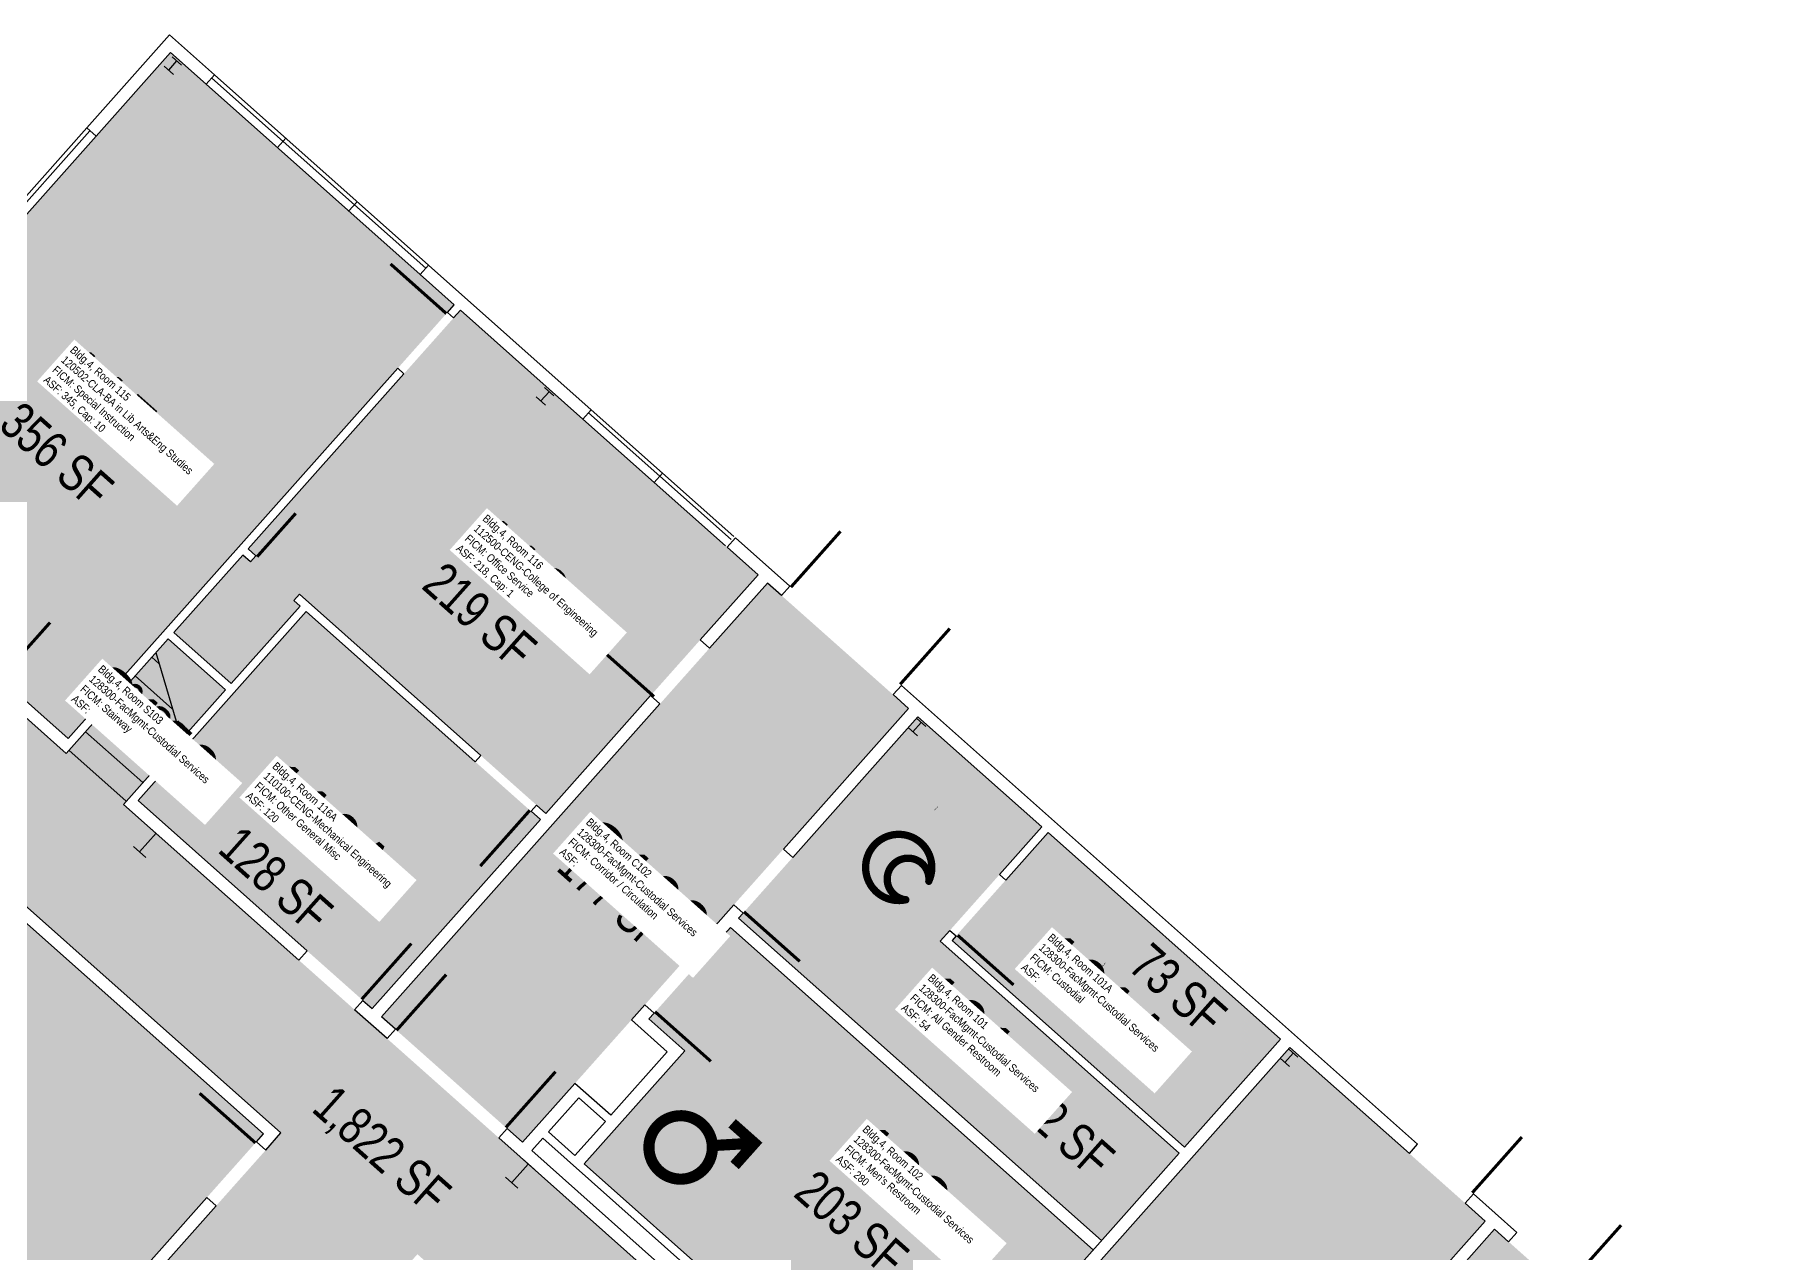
# Model space of a CAD drawing. Header units: inches. Extents: x 69198468 to 69200345, y 27694976 to 27696818.
# Drawn here: x 69199187 to 69200030, y 27696231 to 27696818 of the extents above; entities that cross this region are included whole.
import ezdxf
from ezdxf.enums import TextEntityAlignment as Align

# ---------------------------------------------------------------- set-up
doc = ezdxf.new("R2010")
doc.units = ezdxf.units.IN
doc.header["$LTSCALE"] = 10
doc.header["$MEASUREMENT"] = 0
doc.layers.get('0').update_dxf_attribs({"linetype": 'CONTINUOUS'})
for name, color, linetype in [('A-COLS', 5, 'CONTINUOUS'), ('A-DOOR', 2, 'CONTINUOUS'), ('A-FLOR', 3, 'CONTINUOUS'), ('A-GLAZ', 1, 'CONTINUOUS'), ('A-IDEN-ICON', 4, 'CONTINUOUS'), ('A-IDEN-RNUM', 7, 'CONTINUOUS'), ('A-IDEN-SNUM', 4, 'CONTINUOUS'), ('A-IDEN-VNUM', 4, 'CONTINUOUS'), ('A-WALL', 5, 'CONTINUOUS'), ('AREA-TEXT', 3, 'CONTINUOUS'), ('Rooms-Category-Color', 7, 'CONTINUOUS'), ('Rooms-College-Color', 7, 'CONTINUOUS'), ('Rooms-Department-Color', 7, 'CONTINUOUS'), ('Rooms-Division-Color', 7, 'CONTINUOUS'), ('Rooms-Information', 7, 'CONTINUOUS')]:
    doc.layers.add(name, color=color, linetype=linetype)
doc.styles.add('CP_AREA', font='arial.ttf', dxfattribs={"height": 15})
doc.styles.add('CP_ROOMSNUMBER', font='arial.ttf', dxfattribs={"height": 1})
doc.styles.add('CP_ROOMVNUMBER', font='arial.ttf', dxfattribs={"width": 0.85, "height": 0.075})

# ---------------------------------------------------------------- blocks, each defined once
blk = doc.blocks.new('COLUMN')
for p, q in [((-0.5, -0.5), (-0.5, 0.5)), ((-0.5, 0), (0.5, 0)), ((0.5, 0.5), (0.5, -0.5))]:
    blk.add_line(p, q)
blk = doc.blocks.new('CPMEN')
at = {"const_width": 0.015}
for points in [[(0.055, 0.01), (0.055, 0.05), (0.015, 0.05)], [(0.0151, 0.0101), (0.055, 0.05)]]:
    blk.add_lwpolyline(points, dxfattribs=at)
blk.add_lwpolyline([(-0.0575, -0.02, 1), (0.0275, -0.02, 1)], format="xyb", close=True, dxfattribs=at)
blk = doc.blocks.new('CPBATH')
at = {"color": 0, "linetype": 'ByBlock', "const_width": 0.0127}
for points in [[(0.0571, 0.0168, 0.861492), (-0.0551, 0, 1)], [(0.0571, 0.0168, 0.729002), (-0.0084, -0.0042, 1)], [(-0.0551, 0, 0.726902), (0.0487, -0.0337, 1)], [(-0.0084, -0.0042, 0.609468), (0.0487, -0.0337, 1)]]:
    blk.add_lwpolyline(points, format="xyb", dxfattribs=at)
at = {"color": 0, "linetype": 'ByBlock', "const_width": 0.00637}
for points in [[(0.0544, 0.0152, 1), (0.0599, 0.0184, 1)], [(0.0459, -0.0353, 1), (0.0515, -0.0321, 1)]]:
    blk.add_lwpolyline(points, format="xyb", close=True, dxfattribs=at)

msp = doc.modelspace()

# ---------------------------------------------------------------- hatches: boundary and pattern name
at = {"layer": 'Rooms-Category-Color', "true_color": 0xe3f498}
for points in [[(69199066.75, 27696600.44), (69199203.5, 27696478.83), (69199389.57, 27696688.06), (69199252.82, 27696809.67)], [(69198880.26, 27696362.14), (69198993.89, 27696489.92), (69199095.52, 27696399.55), (69199129.41, 27696437.66), (69199297.55, 27696288.14), (69199184.58, 27696161.1), (69199145.72, 27696195.66), (69199111.16, 27696156.8)], [(69199606.27, 27696120.65), (69199792.34, 27696329.88), (69199886.5, 27696246.15), (69199729, 27696069.05), (69199745.44, 27696054.43), (69199716.87, 27696022.3)]]:
    msp.add_hatch(color=61, dxfattribs=at).paths.add_polyline_path(points)
at = {"layer": 'Rooms-Category-Color', "true_color": 0xfa9ba3}
msp.add_hatch(color=241, dxfattribs=at).paths.add_polyline_path([(69199281.98, 27696505.39), (69199254.33, 27696529.98), (69199287.56, 27696567.34), (69199291.3, 27696564.02), (69199293.95, 27696567.01), (69199290.22, 27696570.33), (69199365.31, 27696654.77), (69199389.23, 27696681.67), (69199392.55, 27696685.41), (69199451.59, 27696632.91), (69199521.08, 27696571.11), (69199536.03, 27696557.82), (69199508.12, 27696526.43), (69199484.2, 27696499.53), (69199433.69, 27696442.74), (69199402.31, 27696470.65), (69199314.88, 27696548.4), (69199312.22, 27696545.41), (69199313.71, 27696544.08), (69199315.21, 27696542.75)])
at = {"layer": 'Rooms-Category-Color', "true_color": 0xadadad}
for points in [[(69198983.68, 27696507.03), (69199095.02, 27696408.02), (69199128.92, 27696446.13), (69199306.02, 27696288.63), (69199030.9, 27695979.27), (69199090.68, 27695926.11), (69199096.66, 27695920.79), (69199371.78, 27696230.16), (69199867.96, 27695788.91), (69199832.07, 27695748.56), (69199877.66, 27695708.02), (69199798.58, 27695619.1), (69199670.8, 27695732.73), (69199629.6, 27695686.4), (69199590.74, 27695720.96), (69199467.8, 27695582.71), (69199086.7, 27695921.62), (69199011.97, 27695988.07), (69198956.15, 27695925.3), (69199019.67, 27695868.82), (69199031.63, 27695882.27), (69199471.77, 27695490.86), (69199594.7, 27695629.11), (69199893.61, 27695363.29), (69199829.15, 27695290.81), (69199836.62, 27695284.17), (69199910.38, 27695367.11), (69200030, 27695501.62), (69199991.14, 27695536.17), (69199947.28, 27695486.85), (69199854.62, 27695569.26), (69200014.77, 27695749.35), (69199062.76, 27696595.96)], [(69199354.44, 27696344.6), (69199422.45, 27696284.12), (69199608.51, 27696493.36), (69199540.51, 27696553.83)], [(69199202.5, 27696471.69), (69199251.67, 27696526.99), (69199279.32, 27696502.4), (69199230.15, 27696447.1)], [(69199526.61, 27696392.23), (69199613, 27696489.37), (69199672.78, 27696436.21), (69199623.82, 27696381.15), (69199738.9, 27696278.81), (69199701.47, 27696236.73)], [(69199629.46, 27696381.48), (69199675.77, 27696433.55), (69199787.86, 27696333.87), (69199741.55, 27696281.8)], [(69199452.21, 27696273.71), (69199609.76, 27696133.6), (69199697.48, 27696232.24), (69199522.62, 27696387.74), (69199483.38, 27696343.62), (69199500.69, 27696328.22)]]:
    msp.add_hatch(color=253, dxfattribs=at).paths.add_polyline_path(points)
at = {"layer": 'Rooms-Category-Color', "true_color": 0xfbafa2}
msp.add_hatch(color=21, dxfattribs=at).paths.add_polyline_path([(69199237.12, 27696448.93), (69199349.96, 27696348.58), (69199431.03, 27696439.75), (69199318.2, 27696540.09)])
at = {"layer": 'Rooms-Category-Color', "true_color": 0xe3c5e1}
msp.add_hatch(color=254, dxfattribs=at).paths.add_polyline_path([(69199823.2, 27696165.95), (69199911.37, 27696087.53), (69199979.16, 27696163.75), (69199890.98, 27696242.17)])
at = {"layer": 'Rooms-College-Color', "true_color": 0xadadad}
for points in [[(69199066.75, 27696600.44), (69199203.5, 27696478.83), (69199389.57, 27696688.06), (69199252.82, 27696809.67)], [(69199281.98, 27696505.39), (69199254.33, 27696529.98), (69199287.56, 27696567.34), (69199291.3, 27696564.02), (69199293.95, 27696567.01), (69199290.22, 27696570.33), (69199365.31, 27696654.77), (69199389.23, 27696681.67), (69199392.55, 27696685.41), (69199451.59, 27696632.91), (69199521.08, 27696571.11), (69199536.03, 27696557.82), (69199508.12, 27696526.43), (69199484.2, 27696499.53), (69199433.69, 27696442.74), (69199402.31, 27696470.65), (69199314.88, 27696548.4), (69199312.22, 27696545.41), (69199313.71, 27696544.08), (69199315.21, 27696542.75)], [(69198983.68, 27696507.03), (69199095.02, 27696408.02), (69199128.92, 27696446.13), (69199306.02, 27696288.63), (69199030.9, 27695979.27), (69199090.68, 27695926.11), (69199096.66, 27695920.79), (69199371.78, 27696230.16), (69199867.96, 27695788.91), (69199832.07, 27695748.56), (69199877.66, 27695708.02), (69199798.58, 27695619.1), (69199670.8, 27695732.73), (69199629.6, 27695686.4), (69199590.74, 27695720.96), (69199467.8, 27695582.71), (69199086.7, 27695921.62), (69199011.97, 27695988.07), (69198956.15, 27695925.3), (69199019.67, 27695868.82), (69199031.63, 27695882.27), (69199471.77, 27695490.86), (69199594.7, 27695629.11), (69199893.61, 27695363.29), (69199829.15, 27695290.81), (69199836.62, 27695284.17), (69199910.38, 27695367.11), (69200030, 27695501.62), (69199991.14, 27695536.17), (69199947.28, 27695486.85), (69199854.62, 27695569.26), (69200014.77, 27695749.35), (69199062.76, 27696595.96)], [(69199354.44, 27696344.6), (69199422.45, 27696284.12), (69199608.51, 27696493.36), (69199540.51, 27696553.83)], [(69199237.12, 27696448.93), (69199349.96, 27696348.58), (69199431.03, 27696439.75), (69199318.2, 27696540.09)], [(69199202.5, 27696471.69), (69199251.67, 27696526.99), (69199279.32, 27696502.4), (69199230.15, 27696447.1)], [(69198880.26, 27696362.14), (69198993.89, 27696489.92), (69199095.52, 27696399.55), (69199129.41, 27696437.66), (69199297.55, 27696288.14), (69199184.58, 27696161.1), (69199145.72, 27696195.66), (69199111.16, 27696156.8)], [(69199526.61, 27696392.23), (69199613, 27696489.37), (69199672.78, 27696436.21), (69199623.82, 27696381.15), (69199738.9, 27696278.81), (69199701.47, 27696236.73)], [(69199629.46, 27696381.48), (69199675.77, 27696433.55), (69199787.86, 27696333.87), (69199741.55, 27696281.8)], [(69199452.21, 27696273.71), (69199609.76, 27696133.6), (69199697.48, 27696232.24), (69199522.62, 27696387.74), (69199483.38, 27696343.62), (69199500.69, 27696328.22)], [(69199606.27, 27696120.65), (69199792.34, 27696329.88), (69199886.5, 27696246.15), (69199729, 27696069.05), (69199745.44, 27696054.43), (69199716.87, 27696022.3)], [(69199823.2, 27696165.95), (69199911.37, 27696087.53), (69199979.16, 27696163.75), (69199890.98, 27696242.17)]]:
    msp.add_hatch(color=253, dxfattribs=at).paths.add_polyline_path(points)
at = {"layer": 'Rooms-Department-Color', "true_color": 0xb2d6e9}
msp.add_hatch(color=254, dxfattribs=at).paths.add_polyline_path([(69199066.75, 27696600.44), (69199203.5, 27696478.83), (69199389.57, 27696688.06), (69199252.82, 27696809.67)])
at = {"layer": 'Rooms-Department-Color', "true_color": 0x99d7b2}
for points in [[(69199281.98, 27696505.39), (69199254.33, 27696529.98), (69199287.56, 27696567.34), (69199291.3, 27696564.02), (69199293.95, 27696567.01), (69199290.22, 27696570.33), (69199365.31, 27696654.77), (69199389.23, 27696681.67), (69199392.55, 27696685.41), (69199451.59, 27696632.91), (69199521.08, 27696571.11), (69199536.03, 27696557.82), (69199508.12, 27696526.43), (69199484.2, 27696499.53), (69199433.69, 27696442.74), (69199402.31, 27696470.65), (69199314.88, 27696548.4), (69199312.22, 27696545.41), (69199313.71, 27696544.08), (69199315.21, 27696542.75)], [(69199237.12, 27696448.93), (69199349.96, 27696348.58), (69199431.03, 27696439.75), (69199318.2, 27696540.09)], [(69198880.26, 27696362.14), (69198993.89, 27696489.92), (69199095.52, 27696399.55), (69199129.41, 27696437.66), (69199297.55, 27696288.14), (69199184.58, 27696161.1), (69199145.72, 27696195.66), (69199111.16, 27696156.8)], [(69199606.27, 27696120.65), (69199792.34, 27696329.88), (69199886.5, 27696246.15), (69199729, 27696069.05), (69199745.44, 27696054.43), (69199716.87, 27696022.3)], [(69199823.2, 27696165.95), (69199911.37, 27696087.53), (69199979.16, 27696163.75), (69199890.98, 27696242.17)]]:
    msp.add_hatch(color=253, dxfattribs=at).paths.add_polyline_path(points)
at = {"layer": 'Rooms-Department-Color', "true_color": 0xacacac}
for points in [[(69198983.68, 27696507.03), (69199095.02, 27696408.02), (69199128.92, 27696446.13), (69199306.02, 27696288.63), (69199030.9, 27695979.27), (69199090.68, 27695926.11), (69199096.66, 27695920.79), (69199371.78, 27696230.16), (69199867.96, 27695788.91), (69199832.07, 27695748.56), (69199877.66, 27695708.02), (69199798.58, 27695619.1), (69199670.8, 27695732.73), (69199629.6, 27695686.4), (69199590.74, 27695720.96), (69199467.8, 27695582.71), (69199086.7, 27695921.62), (69199011.97, 27695988.07), (69198956.15, 27695925.3), (69199019.67, 27695868.82), (69199031.63, 27695882.27), (69199471.77, 27695490.86), (69199594.7, 27695629.11), (69199893.61, 27695363.29), (69199829.15, 27695290.81), (69199836.62, 27695284.17), (69199910.38, 27695367.11), (69200030, 27695501.62), (69199991.14, 27695536.17), (69199947.28, 27695486.85), (69199854.62, 27695569.26), (69200014.77, 27695749.35), (69199062.76, 27696595.96)], [(69199354.44, 27696344.6), (69199422.45, 27696284.12), (69199608.51, 27696493.36), (69199540.51, 27696553.83)], [(69199202.5, 27696471.69), (69199251.67, 27696526.99), (69199279.32, 27696502.4), (69199230.15, 27696447.1)], [(69199526.61, 27696392.23), (69199613, 27696489.37), (69199672.78, 27696436.21), (69199623.82, 27696381.15), (69199738.9, 27696278.81), (69199701.47, 27696236.73)], [(69199629.46, 27696381.48), (69199675.77, 27696433.55), (69199787.86, 27696333.87), (69199741.55, 27696281.8)], [(69199452.21, 27696273.71), (69199609.76, 27696133.6), (69199697.48, 27696232.24), (69199522.62, 27696387.74), (69199483.38, 27696343.62), (69199500.69, 27696328.22)]]:
    msp.add_hatch(color=253, dxfattribs=at).paths.add_polyline_path(points)
at = {"layer": 'Rooms-Division-Color', "true_color": 0xb2d6e9}
msp.add_hatch(color=254, dxfattribs=at).paths.add_polyline_path([(69199066.75, 27696600.44), (69199203.5, 27696478.83), (69199389.57, 27696688.06), (69199252.82, 27696809.67)])
at = {"layer": 'Rooms-Division-Color', "true_color": 0x99d7b2}
for points in [[(69199281.98, 27696505.39), (69199254.33, 27696529.98), (69199287.56, 27696567.34), (69199291.3, 27696564.02), (69199293.95, 27696567.01), (69199290.22, 27696570.33), (69199365.31, 27696654.77), (69199389.23, 27696681.67), (69199392.55, 27696685.41), (69199451.59, 27696632.91), (69199521.08, 27696571.11), (69199536.03, 27696557.82), (69199508.12, 27696526.43), (69199484.2, 27696499.53), (69199433.69, 27696442.74), (69199402.31, 27696470.65), (69199314.88, 27696548.4), (69199312.22, 27696545.41), (69199313.71, 27696544.08), (69199315.21, 27696542.75)], [(69199237.12, 27696448.93), (69199349.96, 27696348.58), (69199431.03, 27696439.75), (69199318.2, 27696540.09)], [(69198880.26, 27696362.14), (69198993.89, 27696489.92), (69199095.52, 27696399.55), (69199129.41, 27696437.66), (69199297.55, 27696288.14), (69199184.58, 27696161.1), (69199145.72, 27696195.66), (69199111.16, 27696156.8)], [(69199606.27, 27696120.65), (69199792.34, 27696329.88), (69199886.5, 27696246.15), (69199729, 27696069.05), (69199745.44, 27696054.43), (69199716.87, 27696022.3)], [(69199823.2, 27696165.95), (69199911.37, 27696087.53), (69199979.16, 27696163.75), (69199890.98, 27696242.17)]]:
    msp.add_hatch(color=253, dxfattribs=at).paths.add_polyline_path(points)
at = {"layer": 'Rooms-Division-Color', "true_color": 0xadadad}
for points in [[(69198983.68, 27696507.03), (69199095.02, 27696408.02), (69199128.92, 27696446.13), (69199306.02, 27696288.63), (69199030.9, 27695979.27), (69199090.68, 27695926.11), (69199096.66, 27695920.79), (69199371.78, 27696230.16), (69199867.96, 27695788.91), (69199832.07, 27695748.56), (69199877.66, 27695708.02), (69199798.58, 27695619.1), (69199670.8, 27695732.73), (69199629.6, 27695686.4), (69199590.74, 27695720.96), (69199467.8, 27695582.71), (69199086.7, 27695921.62), (69199011.97, 27695988.07), (69198956.15, 27695925.3), (69199019.67, 27695868.82), (69199031.63, 27695882.27), (69199471.77, 27695490.86), (69199594.7, 27695629.11), (69199893.61, 27695363.29), (69199829.15, 27695290.81), (69199836.62, 27695284.17), (69199910.38, 27695367.11), (69200030, 27695501.62), (69199991.14, 27695536.17), (69199947.28, 27695486.85), (69199854.62, 27695569.26), (69200014.77, 27695749.35), (69199062.76, 27696595.96)], [(69199354.44, 27696344.6), (69199422.45, 27696284.12), (69199608.51, 27696493.36), (69199540.51, 27696553.83)], [(69199202.5, 27696471.69), (69199251.67, 27696526.99), (69199279.32, 27696502.4), (69199230.15, 27696447.1)], [(69199526.61, 27696392.23), (69199613, 27696489.37), (69199672.78, 27696436.21), (69199623.82, 27696381.15), (69199738.9, 27696278.81), (69199701.47, 27696236.73)], [(69199629.46, 27696381.48), (69199675.77, 27696433.55), (69199787.86, 27696333.87), (69199741.55, 27696281.8)], [(69199452.21, 27696273.71), (69199609.76, 27696133.6), (69199697.48, 27696232.24), (69199522.62, 27696387.74), (69199483.38, 27696343.62), (69199500.69, 27696328.22)]]:
    msp.add_hatch(color=253, dxfattribs=at).paths.add_polyline_path(points)

# ---------------------------------------------------------------- linework, layer by layer
at = {"layer": 'A-DOOR'}
for points in [[(69199385.74, 27696683.77, 1.5, 1.5, 0), (69199358.84, 27696707.69, 0, 0, 0), (69199358.35, 27696707.13, 0, 0, 0.414214), (69199363.44, 27696656.43, 0, 0, 0.414214)], [(69199294.51, 27696566.51, 1.5, 1.5, 0), (69199313.12, 27696587.43, 0, 0, 0), (69199312.56, 27696587.93, 0, 0, -0.414214), (69199314.88, 27696548.4, 0, 0, -0.414214)], [(69199551.79, 27696551.83, 1.5, 1.5, 0), (69199575.71, 27696578.74, 0, 0, 0), (69199576.27, 27696578.24, 0, 0, -0.414214), (69199577.13, 27696527.29, 0, 0, -0.414214)], [(69199170.81, 27696507.9, 1.5, 1.5, 0), (69199194.73, 27696534.81, 0, 0, 0), (69199194.17, 27696535.3, 0, 0, 0.414214), (69199143.47, 27696530.21, 0, 0, 0.414214)], [(69199604.47, 27696504.99, 1.5, 1.5, 0), (69199628.39, 27696531.89, 0, 0, 0), (69199627.83, 27696532.38, 0, 0, 0.414214), (69199577.13, 27696527.29, 0, 0, 0.414214)], [(69199485.82, 27696499.09, 1.5, 1.5, 0), (69199458.91, 27696523.02, 0, 0, 0), (69199459.41, 27696523.58, 0, 0, -0.414214), (69199510.36, 27696524.44, 0, 0, -0.414214)], [(69199425.99, 27696444.24, 1.5, 1.5, 0), (69199402.07, 27696417.33, 0, 0, 0), (69199401.51, 27696417.83, 0, 0, -0.414214), (69199400.65, 27696468.78, 0, 0, -0.414214)], [(69199529.16, 27696395.3, 1.5, 1.5, 0), (69199556.06, 27696371.38, 0, 0, 0), (69199556.56, 27696371.94, 0, 0, 0.414214), (69199551.46, 27696422.64, 0, 0, 0.414214)], [(69199632.2, 27696383.96, 1.5, 1.5, 0), (69199659.1, 27696360.04, 0, 0, 0), (69199659.6, 27696360.6, 0, 0, 0.414214), (69199654.51, 27696411.3, 0, 0, 0.414214)], [(69199344.92, 27696353.07, 1.5, 1.5, 0), (69199368.84, 27696379.97, 0, 0, 0), (69199368.28, 27696380.47, 0, 0, 0.414214), (69199317.58, 27696375.37, 0, 0, 0.414214)], [(69199486.3, 27696347.1, 1.5, 1.5, 0), (69199513.2, 27696323.18, 0, 0, 0), (69199513.7, 27696323.74, 0, 0, 0.414214), (69199508.6, 27696374.44, 0, 0, 0.414214)], [(69199361.73, 27696338.12, 1.5, 1.5, 0), (69199385.65, 27696365.02, 0, 0, 0), (69199386.21, 27696364.52, 0, 0, -0.414214), (69199387.07, 27696313.57, 0, 0, -0.414214)], [(69199414.41, 27696291.27, 1.5, 1.5, 0), (69199438.34, 27696318.17, 0, 0, 0), (69199437.78, 27696318.67, 0, 0, 0.414214), (69199387.07, 27696313.57, 0, 0, 0.414214)], [(69199293.73, 27696283.84, 1.5, 1.5, 0), (69199266.82, 27696307.76, 0, 0, 0), (69199266.33, 27696307.2, 0, 0, 0.414214), (69199271.42, 27696256.5, 0, 0, 0.414214)], [(69199880.21, 27696259.77, 1.5, 1.5, 0), (69199904.13, 27696286.68, 0, 0, 0), (69199903.57, 27696287.17, 0, 0, 0.414214), (69199852.87, 27696282.08, 0, 0, 0.414214)], [(69199928.03, 27696217.24, 1.5, 1.5, 0), (69199951.96, 27696244.15, 0, 0, 0), (69199951.4, 27696244.64, 0, 0, 0.414214), (69199900.69, 27696239.55, 0, 0, 0.414214)]]:
    msp.add_lwpolyline(points, format="xyseb", dxfattribs=at)
at = {"layer": 'A-FLOR'}
for p, q in [((69199243.7, 27696518.02), (69199247.31, 27696514.81)), ((69199245.69, 27696520.26), (69199258.06, 27696478.49)), ((69199235.73, 27696509.05), (69199253.76, 27696493.02)), ((69199227.75, 27696500.09), (69199255.4, 27696475.5)), ((69199219.78, 27696491.12), (69199247.43, 27696466.53)), ((69199211.8, 27696482.15), (69199239.45, 27696457.56)), ((69199203.83, 27696473.18), (69199231.48, 27696448.6))]:
    msp.add_line(p, q, dxfattribs=at)
at = {"layer": 'A-GLAZ'}
for p, q in [((69199373.13, 27696702.68), (69199270, 27696794.39)), ((69199375.78, 27696705.67), (69199272.66, 27696797.38)), ((69199377.11, 27696707.17), (69199273.99, 27696798.87)), ((69199087.52, 27696632.82), (69199212.45, 27696773.31)), ((69199089.01, 27696631.49), (69199213.94, 27696771.98)), ((69199092, 27696628.84), (69199216.93, 27696769.32)), ((69199308.37, 27696768.3), (69199304.38, 27696763.82)), ((69199342.74, 27696737.74), (69199338.75, 27696733.25)), ((69199520.34, 27696571.77), (69199451.59, 27696632.91)), ((69199522.99, 27696574.76), (69199454.25, 27696635.9)), ((69199524.32, 27696576.26), (69199455.58, 27696637.39)), ((69199489.95, 27696606.82), (69199485.96, 27696602.34))]:
    msp.add_line(p, q, dxfattribs=at)
at = {"layer": 'A-WALL'}
for p, q in [((69199212.45, 27696773.31), (69199252.32, 27696818.14)), ((69199273.99, 27696798.87), (69199252.32, 27696818.14)), ((69199216.93, 27696769.32), (69199252.82, 27696809.67)), ((69199270, 27696794.39), (69199252.82, 27696809.67)), ((69199273.99, 27696798.87), (69199270, 27696794.39)), ((69199216.93, 27696769.32), (69199212.45, 27696773.31)), ((69199377.11, 27696707.17), (69199373.13, 27696702.68)), ((69199373.13, 27696702.68), (69199389.57, 27696688.06)), ((69199455.58, 27696637.39), (69199377.11, 27696707.17)), ((69199386.24, 27696684.33), (69199389.57, 27696688.06)), ((69199389.23, 27696681.67), (69199386.24, 27696684.33)), ((69199389.23, 27696681.67), (69199392.55, 27696685.41)), ((69199451.59, 27696632.91), (69199392.55, 27696685.41)), ((69199203.5, 27696478.83), (69199362.32, 27696657.43)), ((69199365.31, 27696654.77), (69199290.22, 27696570.33)), ((69199365.31, 27696654.77), (69199362.32, 27696657.43)), ((69199455.58, 27696637.39), (69199451.59, 27696632.91)), ((69199525.07, 27696575.59), (69199521.08, 27696571.11)), ((69199551.23, 27696552.33), (69199525.07, 27696575.59)), ((69199287.56, 27696567.34), (69199254.33, 27696529.98)), ((69199291.3, 27696564.02), (69199287.56, 27696567.34)), ((69199293.95, 27696567.01), (69199290.22, 27696570.33)), ((69199291.3, 27696564.02), (69199293.95, 27696567.01)), ((69199536.03, 27696557.82), (69199521.08, 27696571.11)), ((69199508.12, 27696526.43), (69199536.03, 27696557.82)), ((69199512.6, 27696522.44), (69199540.51, 27696553.83)), ((69199547.24, 27696547.85), (69199540.51, 27696553.83)), ((69199547.24, 27696547.85), (69199551.23, 27696552.33)), ((69199315.21, 27696542.75), (69199281.98, 27696505.39)), ((69199312.22, 27696545.41), (69199314.88, 27696548.4)), ((69199312.22, 27696545.41), (69199315.21, 27696542.75)), ((69199402.31, 27696470.65), (69199314.88, 27696548.4)), ((69199237.12, 27696448.93), (69199318.2, 27696540.09)), ((69199399.65, 27696467.66), (69199318.2, 27696540.09)), ((69199202.5, 27696471.69), (69199251.67, 27696526.99)), ((69199279.32, 27696502.4), (69199251.67, 27696526.99)), ((69199281.98, 27696505.39), (69199254.33, 27696529.98)), ((69199512.6, 27696522.44), (69199508.12, 27696526.43)), ((69199171.37, 27696507.41), (69199203.5, 27696478.83)), ((69199202.5, 27696471.69), (69199167.38, 27696502.92)), ((69199230.15, 27696447.1), (69199279.32, 27696502.4)), ((69199484.2, 27696499.53), (69199433.69, 27696442.74)), ((69199488.68, 27696495.54), (69199484.2, 27696499.53)), ((69199601.04, 27696500), (69199605.03, 27696504.49)), ((69199608.51, 27696493.36), (69199601.04, 27696500)), ((69199853.87, 27696283.2), (69199605.03, 27696504.49)), ((69199354.44, 27696344.6), (69199488.68, 27696495.54)), ((69199548.2, 27696425.54), (69199608.51, 27696493.36)), ((69199613, 27696489.37), (69199552.68, 27696421.55)), ((69199613, 27696489.37), (69199672.78, 27696436.21)), ((69199402.31, 27696470.65), (69199399.65, 27696467.66)), ((69199237.12, 27696448.93), (69199318.58, 27696376.49)), ((69199306.02, 27696288.63), (69199128.92, 27696446.13)), ((69199314.59, 27696372.01), (69199230.15, 27696447.1)), ((69199431.03, 27696439.75), (69199349.96, 27696348.58)), ((69199429.21, 27696446.73), (69199426.55, 27696443.74)), ((69199431.03, 27696439.75), (69199426.55, 27696443.74)), ((69199433.69, 27696442.74), (69199429.21, 27696446.73)), ((69199297.55, 27696288.14), (69199129.41, 27696437.66)), ((69199652.34, 27696413.23), (69199672.78, 27696436.21)), ((69199675.77, 27696433.55), (69199655.33, 27696410.57)), ((69199675.77, 27696433.55), (69199787.86, 27696333.87)), ((69199548.2, 27696425.54), (69199552.68, 27696421.55)), ((69199652.34, 27696413.23), (69199655.33, 27696410.57)), ((69199505.34, 27696377.34), (69199524.28, 27696398.63)), ((69199524.28, 27696398.63), (69199528.76, 27696394.65)), ((69199528.76, 27696394.65), (69199526.61, 27696392.23)), ((69199701.47, 27696236.73), (69199526.61, 27696392.23)), ((69199522.62, 27696387.74), (69199509.82, 27696373.35)), ((69199697.48, 27696232.24), (69199522.62, 27696387.74)), ((69199623.82, 27696381.15), (69199628.42, 27696386.32)), ((69199623.82, 27696381.15), (69199738.9, 27696278.81)), ((69199628.42, 27696386.32), (69199631.41, 27696383.67)), ((69199631.41, 27696383.67), (69199629.46, 27696381.48)), ((69199629.46, 27696381.48), (69199741.55, 27696281.8)), ((69199314.59, 27696372.01), (69199318.58, 27696376.49)), ((69199505.34, 27696377.34), (69199509.82, 27696373.35)), ((69199341.49, 27696348.09), (69199345.48, 27696352.57)), ((69199357.18, 27696334.13), (69199341.49, 27696348.09)), ((69199345.48, 27696352.57), (69199349.96, 27696348.58)), ((69199474.91, 27696343.12), (69199481.42, 27696350.44)), ((69199481.42, 27696350.44), (69199485.9, 27696346.45)), ((69199485.9, 27696346.45), (69199483.38, 27696343.62)), ((69199361.17, 27696338.62), (69199354.44, 27696344.6)), ((69199357.18, 27696334.13), (69199361.17, 27696338.62)), ((69199492.22, 27696327.73), (69199474.91, 27696343.12)), ((69199500.69, 27696328.22), (69199483.38, 27696343.62)), ((69199606.27, 27696120.65), (69199792.34, 27696329.88)), ((69199787.86, 27696333.87), (69199741.55, 27696281.8)), ((69199849.88, 27696278.72), (69199792.34, 27696329.88)), ((69199500.69, 27696328.22), (69199452.21, 27696273.71)), ((69199465.04, 27696297.16), (69199492.22, 27696327.73)), ((69199422.45, 27696284.12), (69199447.73, 27696312.56)), ((69199434.9, 27696289.1), (69199449.56, 27696305.58)), ((69199465.04, 27696297.16), (69199447.73, 27696312.56)), ((69199462.38, 27696294.17), (69199449.56, 27696305.58)), ((69199294.22, 27696284.4), (69199297.55, 27696288.14)), ((69199298.71, 27696280.41), (69199306.02, 27696288.63)), ((69199410.99, 27696286.29), (69199414.97, 27696290.77)), ((69199414.97, 27696290.77), (69199422.45, 27696284.12)), ((69199447.73, 27696277.7), (69199434.9, 27696289.1)), ((69199447.73, 27696277.7), (69199462.38, 27696294.17)), ((69199298.71, 27696280.41), (69199294.22, 27696284.4)), ((69199656.84, 27696067.66), (69199410.99, 27696286.29)), ((69199426.93, 27696280.14), (69199432.25, 27696286.12)), ((69199426.93, 27696280.14), (69199601.79, 27696124.64)), ((69199607.11, 27696130.62), (69199432.25, 27696286.12)), ((69199849.88, 27696278.72), (69199853.87, 27696283.2)), ((69199609.76, 27696133.6), (69199452.21, 27696273.71)), ((69199738.9, 27696278.81), (69199609.76, 27696133.6)), ((69199184.58, 27696161.1), (69199270.3, 27696257.5)), ((69199274.78, 27696253.51), (69199270.3, 27696257.5)), ((69199876.78, 27696254.79), (69199880.77, 27696259.28)), ((69199876.78, 27696254.79), (69199886.5, 27696246.15)), ((69199901.69, 27696240.67), (69199880.77, 27696259.28)), ((69199186.4, 27696154.13), (69199274.78, 27696253.51)), ((69199729, 27696069.05), (69199886.5, 27696246.15)), ((69199823.2, 27696165.95), (69199890.98, 27696242.17)), ((69199897.7, 27696236.19), (69199890.98, 27696242.17)), ((69199897.7, 27696236.19), (69199901.69, 27696240.67))]:
    msp.add_line(p, q, dxfattribs=at)

# ---------------------------------------------------------------- block references
at = {"layer": 'A-COLS', "rotation": 48.35380510447796}
for p, xscale, yscale, zscale in [((69199253.9, 27696803.36), 6, 6, 6), ((69199433.24, 27696643.87), 6, 6, 6), ((69199612.58, 27696484.39), 6, 6, 6), ((69199241.85, 27696428.66), 12, 7.999999999077364, 12), ((69199791.92, 27696324.9), 6, 6, 6), ((69199421.2, 27696269.18), 12, 7.999999999077364, 12)]:
    msp.add_blockref('COLUMN', p, dxfattribs=dict(at, xscale=xscale, yscale=yscale, zscale=zscale))
at = {"layer": 'A-IDEN-ICON'}
for name, p, xscale, yscale, zscale, rotation in [('CPBATH', (69199603.29, 27696417.1), 278.2222274880103, 278.2222274880103, 278.2222274880103, 318.3538051044779), ('CPMEN', (69199507.48, 27696283.44), 359.9999999999999, 359.9999999999999, 359.9999999999999, 318.3538051240436)]:
    msp.add_blockref(name, p, dxfattribs=dict(at, xscale=xscale, yscale=yscale, zscale=zscale, rotation=rotation))

# ---------------------------------------------------------------- texts
at = {"layer": 'A-IDEN-RNUM', "style": 'CP_ROOMSNUMBER'}
for s, p in [('0115-00', (69199219.4, 27696642.68)), ('0116-00', (69199400.84, 27696580.35)), ('S103-00', (69199241.17, 27696480.54)), ('0116-A0', (69199336.11, 27696439.85)), ('0101-00', (69199621.96, 27696445.27)), ('C102-00', (69199480.09, 27696404.93)), ('0101-A0', (69199702.68, 27696369.81)), ('0102-00', (69199587.87, 27696265.49))]:
    msp.add_text(s, height=0.36, rotation=48.3538, dxfattribs=at).set_placement(p, align=Align.MIDDLE)
at = {"layer": 'A-IDEN-SNUM', "style": 'CP_ROOMSNUMBER'}
for s, p in [('0040011500', (69199219.4, 27696642.68)), ('0040011600', (69199400.84, 27696580.35)), ('0040S10300', (69199241.17, 27696480.54)), ('00400116A0', (69199336.11, 27696439.85)), ('0040010100', (69199621.96, 27696445.27)), ('0040C10200', (69199480.09, 27696404.93)), ('00400101A0', (69199702.68, 27696369.81)), ('0040010200', (69199587.87, 27696265.49))]:
    msp.add_text(s, height=0.36, rotation=48.3538, dxfattribs=at).set_placement(p, align=Align.MIDDLE)
at = {"layer": 'A-IDEN-VNUM', "style": 'CP_ROOMVNUMBER', "width": 0.85}
for s, p in [('115', (69199219.4, 27696642.68)), ('116', (69199418.25, 27696561.38)), ('S103', (69199241.58, 27696482.49)), ('116A', (69199325.63, 27696435.69)), ('C102', (69199477.47, 27696408.13)), ('101A', (69199699.34, 27696353.02)), ('101', (69199633.57, 27696340.63)), ('102', (69199602.06, 27696267.68))]:
    msp.add_text(s, height=27, rotation=318.3538, dxfattribs=at).set_placement(p, align=Align.MIDDLE_CENTER)
at = {"layer": 'AREA-TEXT', "style": 'CP_AREA', "width": 0.75}
for s, p in [('356 SF', (69199197.94, 27696615.46)), ('219 SF', (69199401.88, 27696538.21)), ('19 SF', (69199239.1, 27696491.01)), ('128 SF', (69199303.62, 27696410.94)), ('177 SF', (69199466.78, 27696402.23)), ('73 SF', (69199738.44, 27696357.92)), ('132 SF', (69199680.45, 27696292.71)), ('1,822 SF', (69199354.75, 27696280.75)), ('203 SF', (69199581.12, 27696245.1))]:
    msp.add_text(s, height=18, rotation=318.3538, dxfattribs=at).set_placement(p, align=Align.MIDDLE_CENTER)

# ---------------------------------------------------------------- next in the draw order: texts
at = {"layer": 'Rooms-Information', "width": 86.4, "attachment_point": 7, "rotation": 318.3538, "style": 'CP_ROOMVNUMBER', "bg_fill": 3, "box_fill_scale": 1.5, "bg_fill_color": 256, "bg_fill_true_color": 13158600, "bg_fill_transparency": 0}
for s, insert, char_height in [('Bldg.4, Room 115^M^J120502-CLA-BA in Lib Arts&Eng Studies^M^JFICM: Special Instruction^M^JASF: 345, Cap: 10', (69199190.44, 27696650.36), 3.85714), ('Bldg.4, Room 116^M^J112500-CENG-College of Engineering^M^JFICM: Office Service^M^JASF: 218, Cap: 1', (69199389.29, 27696569.06), 3.8571), ('Bldg.4, Room 116A^M^J110100-CENG-Mechanical Engineering^M^JFICM: Other General Misc^M^JASF: 120', (69199288.67, 27696450.5), 3.8571), ('Bldg.4, Room C102^M^J128300-FacMgmt-Custodial Services^M^JFICM: Corridor / Circulation^M^JASF: ', (69199439.86, 27696423.5), 3.8571), ('Bldg.4, Room 101A^M^J128300-FacMgmt-Custodial Services^M^JFICM: Custodial^M^JASF: ', (69199662.38, 27696367.82), 3.8571), ("Bldg.4, Room 102^M^J128300-FacMgmt-Custodial Services^M^JFICM: Men's Restroom^M^JASF: 280", (69199573.1, 27696275.37), 3.8571)]:
    msp.add_mtext(s, dxfattribs=dict(at, insert=insert, char_height=char_height))

# ---------------------------------------------------------------- next in the draw order: texts
at = {"layer": 'Rooms-Information', "char_height": 3.8571, "width": 86.4, "attachment_point": 7, "rotation": 318.3538, "style": 'CP_ROOMVNUMBER', "bg_fill": 3, "box_fill_scale": 1.5, "bg_fill_color": 256, "bg_fill_true_color": 13158600, "bg_fill_transparency": 0}
for s, insert in [('Bldg.4, Room S103^M^J128300-FacMgmt-Custodial Services^M^JFICM: Stairway^M^JASF: ', (69199204.63, 27696497.28)), ('Bldg.4, Room 101^M^J128300-FacMgmt-Custodial Services^M^JFICM: All Gender Restroom^M^JASF: 54', (69199604.62, 27696348.31))]:
    msp.add_mtext(s, dxfattribs=dict(at, insert=insert))

doc.saveas('drawing.dxf')
